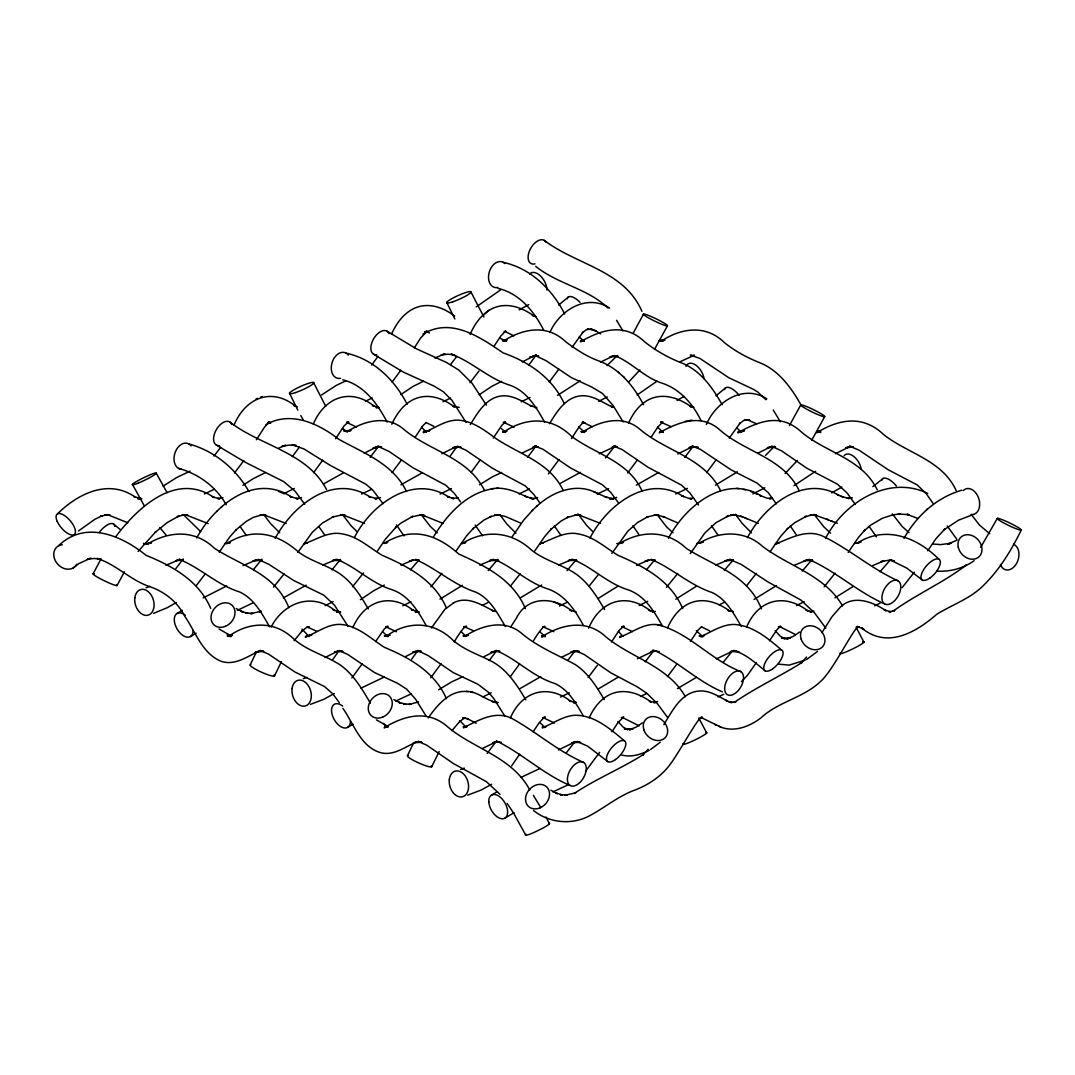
<?xml version="1.0" encoding="UTF-8"?>
<svg xmlns="http://www.w3.org/2000/svg" width="1075" height="1075" viewBox="0 0 1075 1075"><rect width="100%" height="100%" fill="white"/><g stroke="black" fill="none" stroke-linecap="round" stroke-linejoin="round"><path stroke-width="1.5" d="M250.206 664.928L256.28 652.216M274.461 675.973L281.448 661.622M407.465 755.712L413.526 743M431.72 766.757L439.178 751.519M800.767 404.899L789.44 425.539M824.686 416.67A13.343 1.33 25.9 0 1 805.739 408.634A13.343 1.33 25.9 0 1 807.742 407.049A13.343 1.33 25.9 0 1 824.686 416.67L811.773 440.118M997.331 518.392L980.682 547.35M1021.25 530.15A13.343 1.33 25.9 0 1 1002.303 522.128A13.343 1.33 25.9 0 1 1004.319 520.528A13.343 1.33 25.9 0 1 1021.25 530.15C1011.508 549.795 1000.072 568.997 984.391 584.504C971.209 598.426 952.611 604.419 936.701 614.336C915.631 632.624 887.184 649.004 861.801 628.096L863.722 628.929L856.909 626.47L858.965 626.806C855.042 624.642 833.515 670.518 820.306 681.684C803.186 697.957 778.26 701.679 760.912 717.912C749.208 726.848 733.029 733.043 718.826 726.23M93.122 573.768L101.01 558.987M117.041 585.539L124.391 571.819M643.508 314.115L633.256 333.075M667.427 325.873A13.343 1.33 25.9 0 1 648.494 317.851A13.343 1.33 25.9 0 1 650.496 316.252A13.343 1.33 25.9 0 1 667.427 325.873L654.46 349.469M663.866 724.617C672.184 711.193 681.348 692.018 699.516 690.997C709.769 690.298 718.664 696.546 727.358 700.994L725.437 700.174L730.785 702.472L728.877 701.652L732.062 702.58L729.979 702.244L735.932 701.773L734.238 702.445C755.846 687.516 779.872 676.457 801.923 662.536L801.197 663.208L806.559 657.013M470.124 334.312C483.71 303.688 507.884 297.251 534.329 316.225L532.407 315.405L535.995 316.534L533.912 316.184M233.987 425.23C245.369 397.79 271.639 386.906 295.652 406.256L293.73 405.436L297.332 406.887M256.374 439.742L264.759 426.802L269.18 422.247L267.662 422.838L270.174 422.314L268.092 422.502L270.645 423.214L268.737 422.394M588.683 628.122C600.495 600.173 626.698 592.15 650.482 610.882L648.561 610.062L654.406 611.756L652.323 611.944L655.374 611.447M611.5 641.909L619.227 630.286L623.957 626.107L621.82 626.738L624.091 626.994L621.995 626.658L632.436 631.63M821.918 632.611L831.983 616.727L839.965 607.536C853.053 594.058 872.9 601.933 886.109 610.761L884.188 609.942L891.027 611.742L888.971 611.93L894.682 610.56L893.016 611.205C916.505 594.206 943.608 582.543 966.506 564.899L965.807 565.558M335.615 438.694L344.215 425.74L348.703 421.87L346.526 422.502L348.784 422.757L346.701 422.408L356.483 427.071M391.838 424.222C404.953 395.197 429.059 388.008 454.47 406.928L452.562 406.095L459.186 407.412M415.004 437.444L422.556 426.09L426.278 422.381M667.615 627.652C680.771 598.668 704.958 592.809 729.979 611.258L728.057 610.439L733.378 611.567M690.419 641.452L697.917 630.205L701.612 626.617M313.295 424.101C324.865 396.756 350.786 387.484 374.422 406.323L372.501 405.503L378.87 407.519M431.411 628.002L444.902 609.31L453.677 602.833M454.201 641.842C458.178 635.325 464.427 625.529 466.725 626.362L463.755 626.846L466.026 626.913L463.957 626.577L473.699 630.904M391.515 334.123C404.711 304.709 428.764 296.794 454.671 316.023M414.412 347.789L420.674 337.953L427.151 331.1L425.472 331.772L426.667 331.476M470.312 424.531C477.421 413.351 485.242 399.174 499.418 396.258C511.404 393.826 521.966 401.324 532.098 406.404L530.177 405.584L536.949 407.694L534.88 407.358M493.304 438.049L501.891 425.257L505.344 422.099L503.758 422.556M549.876 332.511C559.538 310.164 586.843 293.287 609.592 308.068M572.102 347.252L583.013 332.135L582.327 332.78L586.144 329.877L589.113 329.098L587.111 329.272L592.634 329.514L590.551 329.178L596.41 331.1L594.488 330.267L600.629 333.855M746.695 626.886C758.587 599.138 784.629 592.862 807.93 610.99L806.022 610.157L812.001 611.756L809.932 611.944L813.815 611.124M769.472 640.754L777.225 629.372L780.867 626.228L778.381 626.779M571.551 438.667C575.259 432.728 579.532 425.337 583.685 422.22C583.308 422.851 580.379 422.247 584.048 422.529L583.107 422.327L592.218 426.762M706.356 424.477C716.044 401.781 743.497 383.735 766.838 398.865M729.293 438.076L740.124 423.066L739.439 423.698L743.389 420.688L746.359 419.895L744.343 420.083L749.88 420.325L747.797 419.976L756.692 423.846M549.473 423.698C556.595 412.142 565.141 397.871 579.976 395.922C592.016 394.377 602.094 402.426 612.481 407.049L610.573 406.229L613.664 407.25M590 538.051C606.461 505.761 647.419 473.175 683.485 496.569L681.577 495.736L688.578 498.303L691.749 498.854L689.707 498.518L693.711 498.101M611.823 553.437L627.84 531.184L637.475 522.598L648.158 516.524L646.505 517.183L656.422 514.75L654.366 514.938L658.814 515.18L656.744 514.831L664.928 517.317L663.006 516.497L677.169 522.678M352.802 627.719C364.304 600.898 390.037 592.137 413.284 610.412L411.362 609.579L419.331 612.038M375.605 641.533L384.339 628.902L387.941 626.214L385.616 626.873L387.712 627.074L385.629 626.738L396.473 631.778M589.167 717.898C602.417 688.954 626.617 684.17 651.302 702.163L649.394 701.343L655.696 702.486L653.681 702.674L657.537 701.532M611.957 731.739L617.964 722.602L623.715 717.012L621.283 717.63L623.151 717.737M494.352 345.733L500.654 336.206L505.68 331.113L504.067 331.758L505.438 331.382M628.606 422.959C642.111 393.222 666.46 389.15 691.574 407.022L689.666 406.202L693.886 407.277M651.383 436.799L657.725 427.178L662.872 421.938L660.493 422.045L671.015 426.627M533.133 731.847L539.301 722.534L544.125 717.455M599.608 752.379L585.539 771.272M510.356 717.993C522.06 690.755 548.008 683.539 571.134 701.572L569.212 700.752L575.582 702.566L573.499 702.754L576.133 702.244M904.035 538.347C916.505 515.772 936.809 497.47 961.816 490.187M927.738 550.749L935.693 539.005L944.925 528.927L944.105 529.693L958.483 520.192L973.399 514.468M668.435 538.36C685.151 506.325 725.168 473.134 761.745 496.274L759.823 495.454L767.147 498.182L771.393 498.477L769.364 498.666L772.401 498.142M690.311 553.625L704.891 532.931L716.044 522.665L728.178 516.013L726.485 516.672L732.196 515.086L730.221 515.274L735.488 514.952L733.446 514.602L742.637 516.873M496.731 740.648L487.19 753.4M519.642 754.287L511.673 765.817M825.56 538.387C843.499 502.791 888.595 474.384 927.698 493.425M848.202 552.456L858.401 537.446L864.864 530.082L864.166 530.741L871.005 524.909L882.454 518.204L892.64 514.925L900.38 513.823L898.337 514.011L909.127 514.67L907.045 514.32L917.768 518.446M362.114 663.933L351.874 677.935M637.341 460.033L627.679 472.96M354.414 537.513C371.157 504.39 413.338 473.04 449.363 497.429L447.455 496.61L454.08 498.706L451.997 498.357L458.434 497.859L456.727 498.531M377.137 551.475L385.267 539.341L396.191 526.952L395.425 527.677L401.136 522.947L412.787 516.309L411.12 516.968L421.843 514.723L419.761 514.912L424.598 515.516L422.515 515.167L443.142 523.431M747.421 537.728C763.935 506.5 803.065 473.954 839.038 495.4M770.036 551.838L780.746 536.264L787.894 528.336L787.182 529.008L794.667 522.732L806.384 516.242L804.705 516.9L811.947 514.952L809.945 515.14L816.462 515.153L814.393 514.804L837.371 523.243M756.41 662.536L747.515 675.261L741.401 681.671M533.482 640.794C538.683 631.885 544.971 624.279 544.998 626.765L542.902 626.685L553.786 631.657M275.2 538.333C292.803 505.331 333.532 472.301 370.673 497.389L368.765 496.569L377.083 498.625L375.014 498.813L380.496 497.537M297.802 552.469L312.247 532.38L322.366 523.082L333.734 516.511L332.081 517.156L342.603 514.723L340.533 514.912L345.357 515.382L343.274 515.032L364.586 523.444M433.48 536.868C446.891 514.871 466.537 492.619 493.371 488.682M456.055 551.032L466.429 536.049L473.39 528.295L472.691 528.954L483.71 520.233L491.262 516.349L489.595 517.008L496.569 515.019L494.594 515.194L499.902 514.723L506.742 523.915L515.893 533.119M512.157 536.788L523.673 520.152L532.797 509.953M534.745 550.964L544.81 536.371L551.462 528.833L550.776 529.478L561.311 520.891L568.581 516.9L566.968 517.545L576.899 514.804L574.87 514.992L580.903 515.315L578.82 514.979L600.401 523.35M510.706 626.953L516.39 618.152C527.664 595.335 554.122 596.88 571.793 610.882L569.884 610.062L576.254 611.984M519.601 663.893L510.289 676.753M196.698 537.93C214.503 505.452 254.748 472.194 291.795 497.255L289.874 496.435L298.178 498.881L296.122 498.545L301.564 497.55M219.233 552.16L229.539 537.245L236.245 529.612L235.573 530.244L246.202 521.429L253.458 517.303L262.031 514.858L260.016 515.046L266.062 515.234L263.993 514.885L286.219 523.512M378.078 356.309L371.627 365.097M535.578 446.662L527.543 457.372M559.081 459.428L548.384 473.927M400.773 370.297L392.093 382.122M417.637 650.805L411.631 659.257M441.019 663.786L430.752 677.788M299.307 447.187L292.279 456.673M322.728 460.113L313.564 472.664M692.649 447.012L684.775 457.399L685.393 456.821M716.084 459.898L706.611 472.651M536.317 354.938L528.564 365.325M558.866 369.142L549.258 381.988M456.633 447.146L450.385 455.706M479.947 460.234L471.011 472.543M378.212 446.797L370.203 457.318M401.553 459.845L392.053 472.624M220.577 447.375L213.992 456.055M441.919 573.257L430.927 586.856M653.398 651.168L645.255 661.757M676.753 664.216L667.494 676.605M243.837 460.584L234.471 472.987M497.779 559.336L488.198 570.597M520.166 573.822L510.383 586.157M575.004 650.859L567.761 660.453M597.364 665.358L588.146 677.492M574.655 741.992L566.149 753.064M733.19 559.981L724.335 570.395M183.207 558.933L175.883 568.514M205.486 573.566L196.201 585.714M340.345 559.511L332.027 569.804L332.712 569.172M363.458 572.962L352.56 586.748M756.343 573.378L746.386 586.036M890.328 559.927L880.008 571.779M456.768 356.349L450.653 364.438M914.301 572.182L902.14 587.662M271.115 627.021C284.028 602.296 312.301 592.083 334.997 610.613L333.089 609.794L340.654 612.078L336.488 611.93L339.391 611.675M479.02 371.009L469.936 382.754M294.093 640.687L302.236 630.783L301.551 631.428L306.603 627.464L309.009 626.994L306.939 627.182L309.412 627.397L307.329 627.048L317.085 631.374M811.961 559.699L802.272 571.013M261.883 559.161L253.445 569.656M613.597 447.684L605.48 457.963M835.087 573.15L824.189 586.843M284.042 573.996L273.52 587.111M494.984 652.888L489.206 660.48M332.86 659.351L337.59 652.807M654.782 559.726L646.518 569.763M677.72 573.486L666.54 587.273M428.24 717.952C437.323 704.877 450.559 689.169 468.337 691.695M451.97 730.61L460.275 720.814L459.522 721.513L464.776 717.952L462.814 718.14L465.018 718.006L462.976 717.67L468.633 719.188L466.725 718.369L476.225 723.273M731.161 652.525L723.233 662.308M576.146 559.806L567.009 570.61M598.023 575.018L589.1 586.157M115.468 537.097C137.412 507.696 176.166 471.347 214.1 497.55L212.178 496.731L219.69 498.854L217.634 498.504L222.968 497.618M138.057 551.435L155.835 531.722L155.082 532.434L167.27 522.504L178.934 516.04L177.267 516.699L183.986 514.871L181.984 515.046L187.977 515.234L185.894 514.885L208.174 523.606M417.852 561.231L410.516 569.763M639.894 370.002L628.862 381.813M648.171 749.208L642.742 755.188L643.508 754.462C621.202 768.585 596.356 778.703 574.198 793.457L575.851 792.812L565.141 795.298L567.197 795.11L560.169 794.586L562.252 794.936L555.452 792.853L557.361 793.673L550.924 790.246M774.578 446.192L765.521 455.424M797.381 460.517L785.099 473.511M617.386 355.462L606.999 365.607M221.302 507.212L222.108 506.459M216.828 511.445L217.499 510.813M536.586 506.433C551.865 492.095 575.447 482.487 595.563 492.471M926.475 509.832L927.295 509.066M532.112 510.598L537.419 505.653M488.843 310.272L483.36 315.351M660.265 742.22L650.59 749.503M817.524 651.423L806.532 659.526M568.554 296.875L558.704 305.045M725.8 387.672L715.937 395.842M57.472 513.863C78.3 493.331 108.965 478.348 135.813 497.47L133.891 496.65L141.846 498.854L137.667 498.692L140.314 498.451M883.059 478.456L872.873 486.626M78.448 530.996L94.922 519.238L102.3 515.664L100.62 516.322L106.694 514.764L104.678 514.952L110.107 515.194L108.024 514.844L127.818 522.786M58.319 545.966C85.073 519.897 121.287 535.283 145.931 555.251C172.484 566.082 198.794 580.54 210.727 608.423M73.207 567.949L78.623 563.717L89.816 558.557M637.193 394.968L657.107 381.114M476.238 306.913L500.95 289.632M642.42 722.83L636.091 727.117L629.413 729.844L633.269 728.689L624.32 728.863L628.028 729.67L623.11 727.103L617.95 721.459M799.666 632.046L793.35 636.306L786.672 639.047L790.528 637.878L781.565 638.053L785.288 638.859L780.343 636.293L775.183 630.676M557.482 395.358L580.231 380.805M753.978 599.487L776.473 585.566M479.208 394.753L491.517 386.53L501.514 381.41M400.881 394.512L413.432 386.221L423.469 381.249M439.998 599.097L462.384 585.337M675.785 599.178L696.479 586.197M360.327 599.729L374.14 590.471L384.272 585.109M321.586 394.968L336.166 385.468L345.908 380.792M834.912 597.808L852.838 586.695M598.117 598.493L618.085 586.09M793.914 485.672L815.616 471.307M520.421 597.808L541.679 585.015M598.264 688.954L618.3 677.116M677.425 688.591L696.466 677.317M974.098 560.707C963.482 568.326 950.018 571.954 936.997 571.107M163.118 486.155L176.77 477.461L189.993 471.186M715.426 485.161L737.396 471.844M520.045 688.578L540.752 676.672M636.319 485.161L658.733 472.422M242.896 485.336L252.84 478.912L265.485 472.57M400.908 484.798L422.394 472.745M479.544 484.771L492.296 476.897L501.676 472.449M323.494 483.965L343.368 472.893M491.638 784.226L481.251 790.004L467.692 795.164M176.367 602.524L167.23 607.711L153.55 613.382M334.244 693.523L323.871 699.274L310.406 704.38M560.236 483.401L580.366 472.395M438.627 689.76L451.487 681.98L462.841 676.672M283.383 597.888L306.147 585.19M514.038 812.7L504.954 818.142M347.695 727.358L353.057 724.187M491.477 795.11L496.435 792.181M176.958 613.529L182.427 610.318M190.45 636.561L196.147 633.215M203.175 597.888L226.664 585.982M831.647 492.834L841.873 487.069M677.062 400.33L683.969 396.5M422.986 334.177C450.895 316.87 480.27 337.254 503.181 352.922C529.034 361.939 552.483 377.983 564.227 403.582M519.171 309.882L528.712 304.628M434.864 358.083L443.639 354.28M956.992 540.147L947.545 544.299L951.415 543.13L940.733 544.608L933.087 544.031M451.379 488.614L440.051 494.07M405.477 656.597L416.495 651.06L412.612 652.229L421.387 651.356L417.584 650.536L428.414 655.737L453.207 672.574L477.958 684.278L488.574 692.34L493.788 698.589L504.659 715.816M360.998 688.148L384.151 677.075M484.059 656.65L494.93 651.154L491.047 652.323L499.754 651.289L495.911 650.456C516.699 658.908 532.649 676.645 554.552 683.391C568.487 689.505 576.052 703.467 583.376 715.963M680.287 361.657L694.396 355.167L690.553 356.336L694.423 355.973L690.365 355.113L699.825 358.392L728.877 377.768L753.078 389.137L757.929 392.133L765.964 399.752M333.102 601.597L325.174 605.682M294.389 488.44L284.888 493.156M491.181 692.784L482.998 696.923M522.329 452.924L536.573 446.165L532.716 447.321L538.454 446.891L534.53 446.044L542.741 449.135L570.785 468.109L602.296 484.718L610.627 492.243L618.447 502.872M529.545 488.87L518.997 493.922M325.134 657.483L338.356 650.886L334.473 652.055L342.871 651.383L339.082 650.563L347.722 654.447L374.584 672.574L397.71 683.391L406.699 689.196L415.528 699.126L426.049 715.937M561.755 657.201L574.803 650.792L570.919 651.961L579.398 651.477L575.622 650.657L584.357 654.594L610.802 672.829L637.287 686.871L646.612 693.093L657.268 703.547L667.709 717.616M482.473 748.482L496.731 741.508L492.861 742.677L498.934 741.911M522.262 361.926L533.509 356.188M835.557 453.677L849.586 446.636L845.702 447.805L853.402 446.972L849.519 446.125L859.113 450.21L888.152 469.735L917.244 484.946L926.448 493.949L933.396 503.852M520.878 777.453L540.093 768.41M441.919 453.717L456.418 446.582L452.535 447.751L461.067 447.146L457.278 446.327L465.945 450.197L492.525 468.324L525.312 485.913L533.778 494.393L539.986 503.073M607.268 396.971L598.748 401.324M757.808 453.207L771.245 446.542L767.362 447.711L775.465 447.106L771.662 446.273L781.7 450.936L806.989 468.297L837.385 484.126L847.06 492.941L855.324 504.471M764.836 487.781L752.822 493.922M600.441 362.167L613.825 355.664L609.942 356.819L618.273 356.389L614.524 355.57C631.079 361.993 643.213 376.344 660.023 382.498C679.091 388.088 692.542 403.206 701.048 420.594M677.814 453.932L692.905 446.461L689.035 447.617L693.429 446.783L698.387 447.536L691.924 446.058L700.416 449.35L731.215 469.923L757.096 483.092L768.182 492.592L776.311 503.826M372.165 397.952L365.554 401.217M411.403 693.805L395.694 701.061M804.154 601.718L796.481 605.534M252.8 602.941L237.347 610.372M410.919 601.772L402.816 605.789M568.581 784.642L552.846 791.899M599.205 453.852L615.814 446.031L611.957 447.187L617.467 446.958L613.583 446.112L622.008 449.484L648.171 467.356L681.523 485.134L689.814 492.901L698.468 504.995M716.326 658.881L734.265 650.429L730.409 651.584L738.955 651.759L735.219 650.953C746.776 654.796 755.94 663.288 765.172 670.894M364.183 453.207L376.989 446.797L373.092 447.966L381.518 446.985L377.661 446.152L389.217 451.554L412.679 467.598L445.87 485.295L454.241 493.277L460.53 501.85M687.409 488.399L675.718 494.003M647.674 601.301L639.168 605.507M450.519 398.113L442.967 401.754M608.571 488.695L597.189 494.097M530.029 397.508L521.214 401.768M569.333 692.837L560.465 697.084M567.479 602.121L559.47 606.018M719.162 604.876L724.778 602.107M371.789 489.219L361.523 494.03M482.299 605.346L488.023 602.551M214.328 489.3L204.331 493.963M637.448 658.76L654.662 650.523L650.805 651.678L656.623 651.168L652.646 650.308L659.405 651.773M640.525 696.425L646.626 693.509M874.687 605.789L880.062 603.209M805.108 660.198L789.171 665.102L778.958 664.202M649.273 750.323C640.834 754.448 631.079 757.62 621.686 754.999M265.888 424.732C290.156 410.556 318.375 423.322 338.356 439.003C363.458 453.099 393.074 463.553 406.484 491.503M278.936 448.02L285.654 445.252L281.784 446.407L288.893 445.104L296.149 445.493L292.252 444.647L304.198 449.081L330.038 465.273L366.024 484.301L372.904 490.254L383.049 503.664M558.476 749.92L575.649 741.602L571.766 742.771L580.688 742.288M718.1 696.896L723.771 694.262M322.782 565.087L336.354 559.403L332.484 560.572L340.788 560.303L337.012 559.484C356.551 567.237 371.668 583.537 392.133 589.745C408.742 595.469 418.041 611.084 426.17 625.529M558.812 564.953L572.343 559.349L568.473 560.505L576.751 560.33L572.988 559.511C592.553 567.385 607.778 583.631 628.297 589.893C644.933 595.738 654.178 611.5 662.415 625.972M400.988 565.181L413.378 559.86L409.494 561.029L415.393 559.887L419.317 560.277L415.528 559.457C436.463 568.567 453.704 584.948 475.795 592.137C490.254 598.708 497.631 613.623 505.384 626.523M165.913 565.248L179.955 559.39L176.098 560.545L183.18 560.223L179.323 559.39C200.42 567.882 217.244 584.961 239.362 591.868C254.17 598.412 261.803 613.637 269.65 626.806M794.223 565.329L807.889 559.658L804.033 560.827L812.727 560.317L808.87 559.484C835.692 571.107 857.662 592.097 884.685 603.922M636.548 565.329L648.883 559.994L645 561.163L650.993 559.914L655.024 560.236L651.222 559.417C672.399 568.339 689.639 585.055 711.811 592.419C726.216 598.923 733.728 613.691 741.401 626.577M479.759 565.128L493.573 559.39L489.716 560.545L498.666 560.478L494.943 559.672C513.218 567.318 527.583 582.301 546.664 588.549C564.388 594.099 575.098 609.942 583.429 625.475M537.554 497.537L532.327 498.813L534.383 498.625L530.284 498.303L532.353 498.639L524.869 496.099L526.777 496.919C515.839 491.557 503.866 486.384 491.396 488.856M243.111 565.625L256.777 559.753L252.894 560.922L262.085 560.277L258.269 559.457L268.978 564.375L293.542 580.419L323.83 595.187L334.527 605.212L347.857 626.067M872.779 565.571L884.47 560.599L880.586 561.768L889.28 560.142L894.198 560.854L890.449 560.048L906.722 568.057L922.431 580.11M715.722 565.087L728.648 559.726L724.765 560.895L733.486 560.209L729.616 559.363L741.212 564.415L768.235 582.112L800.848 600.011L814.487 612.804L825.802 628.136M418.592 701.935L408.984 704.447L411.013 704.259L403.716 703.937L405.786 704.286L398.704 702.271L400.612 703.09L393.907 699.61M616.674 497.335L612.481 499.002L614.282 498.303L609.431 498.8L613.583 498.948L605.104 496.757L607.026 497.577L593.642 491.638M259.666 611.917L261.319 611.272L250.582 613.65L252.638 613.462L245.597 612.911L247.68 613.261L240.881 611.191L242.789 612.011L236.218 608.517M260.567 397.226L262.381 396.527M256.132 398.973L257.651 398.382M545.334 716.971L542.606 718.033L545.133 717.509L543.05 717.697L545.24 717.979L543.144 717.63L554.351 723.005M146.025 587.823L149.868 586.359M303.244 678.701L307.047 677.384M460.53 769.485L464.36 768.155M453.287 602.968C467.208 595.429 481.721 604.929 493.949 611.245L492.028 610.412L495.36 611.554M444.929 353.836L441.072 355.005L447.912 354.172L454.765 354.952L450.976 354.132C472.046 361.523 488.319 378.602 509.926 385.213C526.898 391.206 536.264 407.344 544.622 422.139M91.106 558.113L87.25 559.282L94.089 558.449L100.943 559.228L97.153 558.409C115.872 564.415 129.994 579.6 148.511 586.224C163.951 591.156 177.187 601.489 184.604 616.015C195.448 631.616 202.181 653.546 221.033 661.259C234.672 665.989 247.277 656.57 259.021 651.128L255.138 652.297L263.765 651.275L259.908 650.442L268.441 654.057L294.98 672.009L324.556 686.576L332.766 693.805L339.351 702.728M799.115 490.59C783.688 457.883 745.459 452.293 720.263 430.296C701.182 412.854 678.5 422.179 659.257 432.728L663.1 431.572L659.607 431.613L663.302 432.405L657.631 427.259M384.541 543.157L387.779 542.297L383.909 543.466C410.663 526.683 435.684 533.308 458.608 553.934C485.336 565.961 513.38 579.68 525.393 608.678M461.511 543.439L465.878 542.445L462.008 543.614C485.121 529.142 511.431 531.292 531.641 550.198C544.474 560.25 560.599 564.214 574.238 572.814C587.81 581.736 596.491 595.872 604.58 609.552M540.201 543.426L543.507 542.727L539.637 543.896C552.295 539.61 564.953 530.62 578.955 534.073C593.897 536.774 605.373 547.686 617.991 555.278C644.234 566.646 670.827 580.581 682.692 608.598M852.394 497.846L846.952 498.209L849.022 498.558L841.053 496.274M304.225 543.466L307.517 542.808L303.647 543.977C316.319 539.771 328.883 530.687 342.885 534.033C357.854 536.667 369.343 547.565 381.947 555.184C408.03 566.579 434.717 580.204 446.488 608.195M775.854 543.48L779.147 542.875L775.29 544.044C790.031 538.454 805.901 529.048 822.026 535.793C848.645 548.398 871.005 568.594 898.028 580.809A13.343 7.7 -60 0 1 893.795 601.476A13.343 7.7 -60 0 1 882.239 594.811A13.343 7.7 -60 0 1 898.028 580.809M685.259 421.387L692.058 420.137M720.734 727.049L701.585 717.764L702.58 718.127C701.72 710.252 681.617 748.845 670.33 764.15C661.501 776.257 648.682 784.763 634.814 790.098C618.891 795.836 605.816 806.855 591.116 814.904C573.244 825.412 549.661 823.437 533.536 810.523M696.654 543.533L703.265 542.002L699.382 543.171C719.121 530.996 744.626 529.921 762.605 546.449C789.265 566.552 824.848 575.3 842.598 605.964M854.585 543.52L861.008 542.042L857.124 543.211C885.303 525.043 916.854 537.137 938.905 559.228M700.322 717.724L701.988 717.495M224.554 543.614L230.332 542.512L226.462 543.668C251.805 527.731 276.194 532.206 298.527 552.039C310.567 561.016 325.47 564.617 338.047 572.612C351.7 581.253 360.3 595.322 368.295 608.934M616.781 543.614L623.393 542.378L619.509 543.533C641.237 530.217 667.024 530.029 686.307 548.384C714.741 566.512 747.488 574.238 761.49 608.907M417.799 611.621L415.138 611.89L417.275 611.702M496.233 702.701L492.296 701.518L498.222 702.499M496.233 488.426L498.303 488.238M499.902 514.723L497.833 514.912L505.21 516.417L520.461 523.001M378.158 407.452L376.035 407.64L378.817 407.412M145.219 543.695L151.481 542.821L147.611 543.99C169.272 530.862 194.938 529.438 214.315 548.183C242.184 566.337 274.918 573.271 288.839 607.603M503.261 422.583L505.747 422.462L503.651 422.381L514.159 427.178M581.548 431.72L586.117 431.088L582.233 432.257C599.205 421.266 621.901 414.399 639.316 428.777C665.291 451.285 704.447 457.439 720.586 490.738M424.665 331.664L426.358 331.664M533.603 356.174L538.683 356.201L534.853 355.368L545.898 360.595L571.376 377.621L591.747 387.027L602.524 393.49L613.032 405.436L623.178 421.938M661.085 625.448C645.914 621.068 633.081 632.557 619.617 637.126L623.446 635.97L620.987 636.064L622.989 636.212L621.35 635.674L622.842 636.198L618.434 631.455M496.865 702.445C486.222 700.712 477.717 691.306 466.295 691.359M736.738 488.292L738.78 488.628M743.483 489.407L745.58 489.757M470.863 692.125L472.96 692.475M582.475 422.314L585.122 422.932M661.81 341.205L659.19 340.654L664.955 340.117L661.071 341.286C681.039 327.929 705.751 324.247 724.429 342.643C735.233 351.283 747.407 357.868 760.267 362.907C778.972 370.7 791.24 387.685 800.888 404.778M425.754 431.948L423.335 431.424L429.798 430.591L423.187 432.593C434.932 428.495 445.426 419.64 458.528 420.15C472.664 421.131 484.301 430 495.279 438.089C518.97 454.322 550.051 462.237 563.233 490.576M580.903 431.572L584.598 432.378L578.753 426.963M505.183 432.204L502.603 431.639L506.997 431.196L503.127 432.365C525.984 417.113 551.085 416.012 571.793 436.544C595.725 454.228 628.472 461.229 642.017 490.805M657.121 624.588C688.712 632.154 710.575 659.848 740.769 671.593A13.343 7.7 -60 0 1 736.536 692.273A13.343 7.7 -60 0 1 724.98 685.595A13.343 7.7 -60 0 1 740.769 671.593M143.848 543.681L146.428 544.232L143.512 543.345M465.488 636.4L463.002 635.862L468.418 635.271L464.521 636.44C481.627 625.408 504.417 618.676 521.778 633.457C537.715 646.989 557.092 654.581 575.165 664.511C588.146 673.031 596.544 686.522 604.258 699.637M308.632 636.494L306.066 635.943L311.763 635.029L305.192 637.005C316.883 632.96 327.23 623.984 340.278 624.4C357.599 625.516 370.472 638.389 384.299 647.298C409.723 657.819 434.891 672.103 446.421 698.723M544.864 727.479L542.297 726.915L546.113 726.633L542.257 727.802C552.953 723.703 562.507 716.313 574.292 715.292C594.085 714.62 610.116 728.877 624.387 740.809M579.412 742.019L576.872 741.468L587.541 746.09L607.913 761.678M465.69 727.291L463.204 726.754L467.235 726.552L463.379 727.721C478.187 720.572 494.849 710.199 511.619 718.302C536.25 731.806 557.495 751.008 583.51 762.39A13.343 7.7 -60 0 1 579.277 783.057A13.343 7.7 -60 0 1 567.721 776.392A13.343 7.7 -60 0 1 583.51 762.39M501.34 742.328L497.577 741.522C522.826 754.045 543.802 774.417 570.167 785.502M387.443 727.358L384.85 726.794L387.941 726.646L384.097 727.802C404.885 715.103 428.334 709.258 448.342 727.439C475.056 749.382 512.6 757.324 529.881 790.138M503.315 262.354C530.983 268.441 552.133 289.39 564.724 314.021M346.069 353.151C373.589 359.131 394.659 379.771 407.129 404.24M758.372 523.364L745.015 517.895M188.81 443.935C214.342 450.855 235.815 468.646 248.889 491.436M178.598 468.418C198.512 473.793 216.075 486.747 226.207 504.793M498.061 288.369C519.548 293.462 534.033 311.253 543.668 330.065M426.251 422.636L433.816 426.318M342.871 379.838C364.197 385.213 377.459 403.676 387.107 422.058M780.356 626.953L795.5 634.559M701.679 626.94L709.581 630.837M426.694 331.839L429.503 332.914M655.723 650.98C678.997 662.617 698.145 681.469 722.346 691.843M623.487 718.006L639.114 725.84M505.962 331.893L513.85 335.87M284.284 493.815L278.546 491.369M837.116 494.581L842.975 497.093M826.514 518.943L828.435 519.763M830.76 520.77L832.682 521.59M750.955 491.544L752.863 492.363M755.671 493.559L757.579 494.379M740.729 516.054L746.937 518.714M597.512 493.317L599.433 494.137M559.833 604.62L553.652 601.946M714.579 724.402L716.501 725.222M505.599 432.244L501.34 428.616M309.062 636.534L302.035 629.13M388.411 726.754L376.411 719.833M230.48 635.634L219.018 628.929M466.16 727.291L459.939 720.72M662.737 341.393L660.037 339.431M465.959 636.387L460.947 631.415M544.205 240.343C576.576 265.055 624.185 270.121 641.936 311.374M386.946 331.14L416.415 348.824L446.3 362.382L458.837 370.055L472.006 383.184L486.397 405.141M373.603 354.253L403.353 372.098L433.924 386.019L443.384 391.77L451.822 400.169L466.093 422.394M229.687 421.924C260.849 446.138 306.845 451.943 326.558 489.568M216.344 445.037L246.162 462.747L283.639 481.56L295.128 491.235L304.695 504.215M426.251 431.908L421.534 427.259M535.713 266.331C557.643 284.123 587.689 288.476 607.966 308.001M544.877 727.345L540.295 722.991M387.161 727.103L383.278 723.354M643.589 404.751C633.43 385.71 618.945 367.932 597.915 360.595C586.251 356.228 575.837 349.321 565.907 341.917C547.027 323.79 523.202 328.493 503.194 341.178L507.064 340.009L502.428 340.466L506.392 341.326L500.292 338.303M989.712 533.684L979.621 525.205L971.155 514.388M818.142 430.968L820.722 432.459L816.96 431.639L820.695 431.492L816.839 432.647C839.091 419.062 862.929 414.614 883.838 434.77C908.026 453.704 942.291 460.073 956.199 490.643M342.428 428.576L347.359 431.707L343.758 430.941L351.055 430.47L347.171 431.639C364.008 420.983 386.207 414.654 403.273 428.885C429.288 451.083 468.203 457.265 484.395 490.308M437.135 532.878L430.215 526.32L421.131 514.576M113.318 523.821L120.239 529.545M781.646 650.026C768.074 638.537 753.239 625.798 734.709 624.454C722.158 624.199 711.663 631.872 700.631 636.655L704.515 635.486L699.167 636.024L702.889 636.83L696.291 630.595M908.966 532.609L902.032 526.333L892.304 513.837M200.582 531.52L183.341 514.616M672.99 532.81L666.339 526.602L657.094 514.629M830.558 533.173L823.759 526.763L814.098 514.334M618.327 372.058L619.267 372.904M623.245 376.411L623.984 377.056M279.688 532.716L270.497 523.512L263.671 514.468M751.438 532.797L742.18 523.391L735.434 514.253M722.172 404.657C712.604 387.793 700.766 370.821 682.168 363.162C668.704 357.894 656.046 350.907 644.718 341.877C624.266 322.406 601.691 329.622 580.406 341.756L584.249 340.6L580.554 340.614L584.195 341.393L579.21 337.012M226.852 633.672L230.897 636.669L227.147 635.862L232.496 635.231L228.612 636.4C249.198 621.39 274.783 620.53 293.717 638.94C306.953 650.536 324.22 655.024 338.934 664.108C353.205 673.555 361.926 688.82 370.405 703.211M356.981 531.641L350.961 525.621L342.441 514.495M592.486 531.346L586.52 525.258L577.907 513.783M500.009 794.331L486.397 781.673L453.542 763.626L426.842 745.23L418.148 741.401L421.938 742.22L413.391 742.852L417.275 741.683C405.356 746.493 393.356 756.666 379.717 752.406C360.34 746.198 353.608 723.502 342.898 708.358M736.617 427.769L741.723 432.352L738.095 431.572L744.464 430.739L737.813 432.741C759.017 421.118 780.759 412.598 801.56 432.15C826.097 452.844 862.284 458.514 877.254 489.931M166.235 535.189L159.785 527.597M539.946 631.925L545.24 636.655L541.572 635.862L545.415 635.795L541.558 636.951C561.741 624.024 586.641 618.783 605.924 636.884C631.697 658.115 667.803 665.936 685.38 696.721M382.525 631.697L387.994 636.642L384.312 635.849L390.104 635.137L386.221 636.306C407.855 620.356 434.192 621.175 453.596 640.834C464.669 649.999 478.335 654.635 490.979 660.991C506.957 669.255 516.914 684.788 525.769 699.825M876.528 536.936L869.111 526.428M956.777 539.207L947.236 525.957M324.757 535.054L318.993 526.831M560.922 535.363L554.324 525.863M404.025 535.888L396.46 524.936M246.43 535.592L239.967 526.347M482.541 535.767L475.204 525.084M796.575 535.162L790.233 525.917M717.966 535.162L711.543 525.782M638.711 534.302L632.92 525.742M533.388 795.406L540.779 807.5M507.104 803.388L513.81 813.426L525.594 834.885M773.248 409.992L780.329 421.736M167.122 492.713L156.318 473.322M144.467 506.083L132.453 484.435M616.553 320.283L622.909 330.872M483.925 317.031L471.052 292.212M856.076 627.276L863.964 642.192M698.831 718.073L706.718 732.989M325.752 406.323L313.793 383.009M300.785 415.582L303.096 419.68M454.846 318.966L446.743 302.384M297.802 410.126L289.498 393.168M545.966 817L549.459 823.772M1013.523 544.313A13.343 9.299 -73.4 0 1 1016.009 564.375A13.343 9.299 -73.4 0 1 1000.422 564.469M534.933 263.872A13.343 7.7 -60 0 1 530.23 249.212A13.343 7.7 -60 0 1 545.912 242.063M497.752 287.509A13.343 9.299 -73.4 0 1 489.3 271.935A13.343 9.299 -73.4 0 1 504.901 263.55M376.801 354.831A13.343 7.7 -60 0 1 373.603 338.84A13.343 7.7 -60 0 1 389.042 333.613M862.674 641.95A13.343 1.33 -25.9 0 1 853.617 648.453A13.343 1.33 -25.9 0 1 840.314 653.049M340.493 378.306A13.343 9.299 -73.4 0 1 332.256 362.087A13.343 9.299 -73.4 0 1 348.327 355.099M219.542 445.614A13.343 7.7 -60 0 1 216.344 429.624A13.343 7.7 -60 0 1 231.797 424.41M705.899 732.639A13.343 1.33 -25.9 0 1 695.176 739.828A13.343 1.33 -25.9 0 1 683.391 743.537M181.339 469.224A13.343 9.299 -73.4 0 1 175.467 451.634A13.343 9.299 -73.4 0 1 191.068 445.883M99.142 532.622A13.343 5.684 -49.4 0 1 109.139 524.049A13.343 5.684 -49.4 0 1 114.756 526.454M548.64 823.423A13.343 1.33 -25.9 0 1 537.917 830.626A13.343 1.33 -25.9 0 1 526.132 834.321M76.701 564.227A13.343 10.817 47.9 0 1 56.72 562.951A13.343 10.817 47.9 0 1 62.323 544.729M963.24 490.576A13.343 9.299 73.4 0 1 978.64 498.168A13.343 9.299 73.4 0 1 971.518 514.629M431.277 765.723A13.343 1.935 24.1 0 1 419.438 763.277A13.343 1.935 24.1 0 1 407.976 755.523M881.755 480.404A13.343 5.684 49.4 0 1 896.375 486.021M844.103 455.692A13.343 7.7 60 0 1 853.819 456.499A13.343 7.7 60 0 1 861.303 469.439M350.396 721.285A13.343 7.7 60 0 1 340.385 726.391A13.343 7.7 60 0 1 331.597 709.124A13.343 7.7 60 0 1 342.656 706.1M274.031 674.925A13.343 1.935 24.1 0 1 262.179 672.493A13.343 1.935 24.1 0 1 250.73 664.74M724.496 389.62A13.343 5.684 49.4 0 1 739.116 395.237M685.998 366.347A13.343 7.7 60 0 1 695.632 365.016A13.343 7.7 60 0 1 704.044 378.642M193.137 630.501A13.343 7.7 60 0 1 183.14 635.594A13.343 7.7 60 0 1 174.338 618.327A13.343 7.7 60 0 1 185.397 615.317M116.517 584.692A13.343 1.33 25.9 0 1 104.02 580.621A13.343 1.33 25.9 0 1 94.466 573.862M567.251 298.823A13.343 5.684 49.4 0 1 580.083 302.397M529.585 274.112A13.343 7.7 60 0 1 540.188 275.67A13.343 7.7 60 0 1 546.96 290.035M536.17 355.408L529.612 357.357L536.143 355.408M270.201 422.771L268.092 422.502L270.201 422.771M958.295 547.296A13.343 10.817 47.9 0 0 978.237 557.428A13.343 10.817 47.9 0 0 973.413 536.183A13.343 10.817 47.9 0 0 958.295 547.296M929.969 578.001A13.343 5.684 -49.4 0 0 939.389 559.564A13.343 5.684 -49.4 0 0 922.646 571.43A13.343 5.684 -49.4 0 0 929.969 578.001M452.857 301.766A13.343 1.935 -24.1 0 0 471.105 291.97A13.343 1.935 -24.1 0 0 452.736 298.151A13.343 1.935 -24.1 0 0 452.857 301.766M801.238 639.329A13.343 10.723 42.7 0 0 822.066 647.284A13.343 10.723 42.7 0 0 814.863 626.671A13.343 10.723 42.7 0 0 801.238 639.329M772.71 668.798A13.343 5.684 -49.4 0 0 782.13 650.362A13.343 5.684 -49.4 0 0 765.387 662.213A13.343 5.684 -49.4 0 0 772.71 668.798M295.598 392.55A13.343 1.935 -24.1 0 0 313.86 382.767A13.343 1.935 -24.1 0 0 295.477 388.948A13.343 1.935 -24.1 0 0 295.598 392.55M643.992 730.113A13.343 10.723 42.7 0 0 664.807 738.068A13.343 10.723 42.7 0 0 657.618 717.468A13.343 10.723 42.7 0 0 643.992 730.113M615.451 759.582A13.343 5.684 -49.4 0 0 624.871 741.145A13.343 5.684 -49.4 0 0 608.128 753.011A13.343 5.684 -49.4 0 0 615.451 759.582M138.232 483.105A13.343 1.33 -25.9 0 0 156.399 473.134A13.343 1.33 -25.9 0 0 138.527 480.391A13.343 1.33 -25.9 0 0 138.232 483.105M539.905 807.916A13.343 10.817 -47.9 0 0 546.543 786.806A13.343 10.817 -47.9 0 0 526.145 795.204A13.343 10.817 -47.9 0 0 539.905 807.916M488.803 801.937A13.343 7.7 60 0 0 503.476 818.707A13.343 7.7 60 0 0 502.361 799.236A13.343 7.7 60 0 0 488.803 801.937M449.337 779.308A13.343 9.299 73.4 0 0 462.331 796.817A13.343 9.299 73.4 0 0 465.032 775.666A13.343 9.299 73.4 0 0 449.337 779.308M382.646 717.119A13.343 10.817 -47.9 0 0 389.284 696.009A13.343 10.817 -47.9 0 0 368.886 704.421A13.343 10.817 -47.9 0 0 382.646 717.119M292.078 688.524A13.343 9.299 73.4 0 0 305.072 706.033A13.343 9.299 73.4 0 0 307.786 684.883A13.343 9.299 73.4 0 0 292.078 688.524M225.387 626.335A13.343 10.817 -47.9 0 0 232.025 605.225A13.343 10.817 -47.9 0 0 211.627 613.623A13.343 10.817 -47.9 0 0 225.387 626.335M134.832 597.727A13.343 9.299 73.4 0 0 147.812 615.236A13.343 9.299 73.4 0 0 150.527 594.085A13.343 9.299 73.4 0 0 134.832 597.727M57.271 521.523A13.343 5.684 49.4 0 0 74.054 534.678A13.343 5.684 49.4 0 0 65.965 516.605A13.343 5.684 49.4 0 0 57.271 521.523"/></g></svg>
